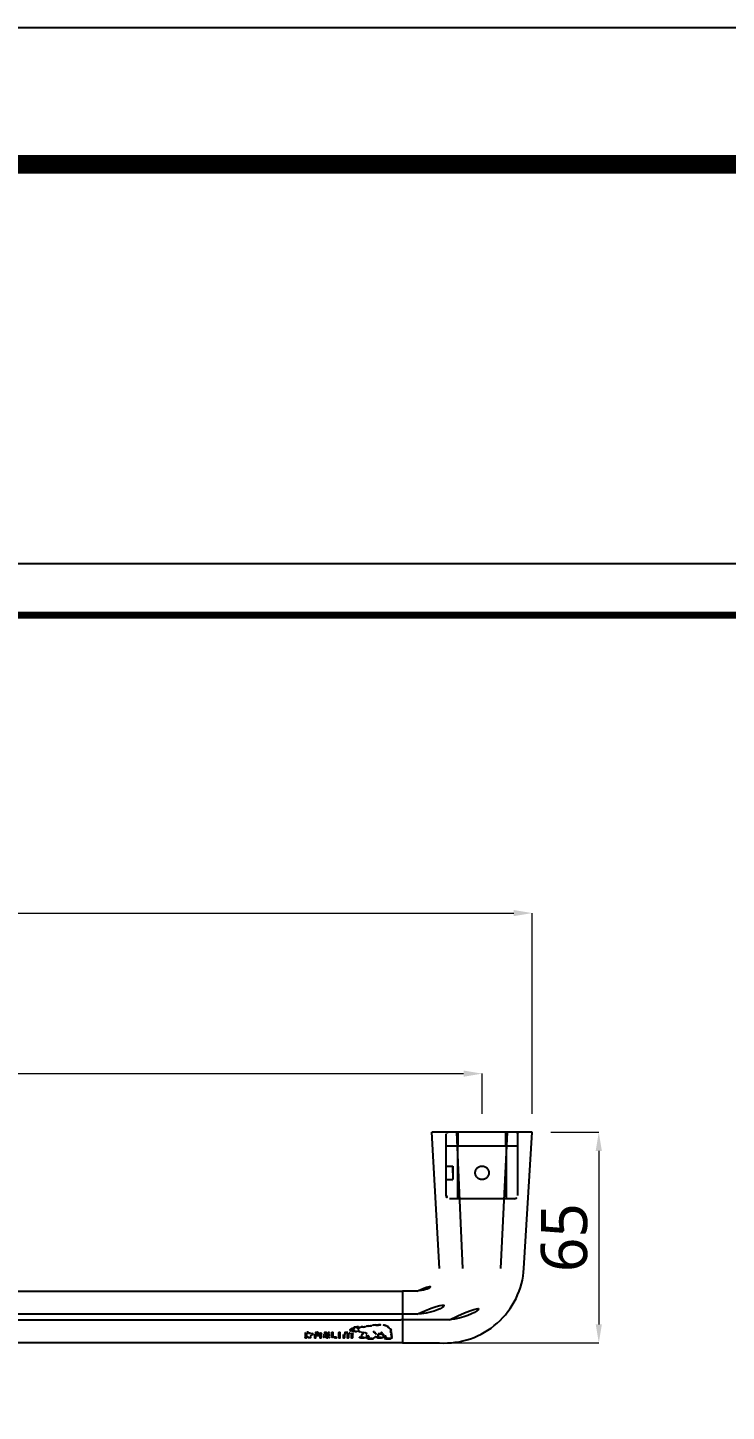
# Model space of a CAD drawing. Extents: x 16296677952 to 16296679688, y -37409618576 to -37409617304.
# Drawn here: x 16296679022.7 to 16296679173.6, y -37409617603 to -37409617304 of the extents above; entities that cross this region are included whole.
import ezdxf

# ---------------------------------------------------------------- set-up
doc = ezdxf.new("R2010")
doc.units = 0
doc.header["$LTSCALE"] = 10
doc.header["$MEASUREMENT"] = 0
doc.header["$PDMODE"] = 3
doc.header["$PDSIZE"] = -10
doc.linetypes.add('HIDDENX2', pattern=[0.75, 0.5, -0.25])
doc.layers.get('0').update_dxf_attribs({"linetype": 'CONTINUOUS'})
doc.layers.get('DEFPOINTS').update_dxf_attribs({"linetype": 'CONTINUOUS'})
doc.layers.add('Default', color=7, linetype='CONTINUOUS')
doc.styles.add('Daelim Dimension', font='')
doc.styles.get('Daelim Dimension').set_extended_font_data('NanumGothic')
doc.dimstyles.new('DEFAULT', dxfattribs={"dimscale": 2, "dimtxt": 2, "dimasz": 2, "dimexe": 0, "dimexo": 2, "dimgap": 1, "dimtad": 1, "dimdec": 1, "dimzin": 9, "dimdsep": 46, "dimtxsty": 'Daelim Dimension', "dimcen": 0.5, "dimclrd": 252, "dimclre": 252, "dimclrt": 3, "dimadec": 1, "dimazin": 0, "dimtfac": 1, "dimtdec": 1, "dimtix": 1, "dimtmove": 0, "dimatfit": 3, "dimfxl": 1, "dimtolj": 1, "dimtzin": 1, "dimlwd": 9, "dimlwe": 9, "dimarcsym": 0})

# ---------------------------------------------------------------- blocks, each defined once
blk = doc.blocks.new('*D12')
at = {"color": 5, "lineweight": 9, "transparency": 16777216}
for p, q in [((16296678711.701241, -37409617538.692871), (16296678711.701241, -37409617495.312973)), ((16296678715.701241, -37409617495.312973), (16296679127.701241, -37409617495.312973)), ((16296679131.701241, -37409617538.692871), (16296679131.701241, -37409617495.312973))]:
    blk.add_line(p, q, dxfattribs=at)
at = {"color": 5, "transparency": 16777216}
for points in [[(16296678715.701241, -37409617494.646301), (16296678715.701241, -37409617495.97963), (16296678711.701241, -37409617495.312973)], [(16296679127.701241, -37409617494.646301), (16296679127.701241, -37409617495.97963), (16296679131.701241, -37409617495.312973)]]:
    blk.add_solid(points, dxfattribs=at)
at = {"layer": 'DEFPOINTS', "color": 0, "transparency": 16777216}
for p in [(16296679131.701241, -37409617495.312973), (16296678711.701241, -37409617542.692871), (16296679131.701241, -37409617542.692871)]:
    blk.add_point(p, dxfattribs=at)
at = {"color": 7, "lineweight": 5, "transparency": 16777216, "insert": (16296678920.784281, -37409617487.869476), "char_height": 10, "attachment_point": 5, "style": 'Daelim Dimension'}
blk.add_mtext('\\A1;600', dxfattribs=at)
blk = doc.blocks.new('*D13')
at = {"color": 5, "lineweight": 9, "transparency": 16777216}
for p, q in [((16296678722.551241, -37409617538.692871), (16296678722.551241, -37409617530.008827)), ((16296678726.551241, -37409617530.008827), (16296679116.85124, -37409617530.008827)), ((16296679120.85124, -37409617538.692871), (16296679120.85124, -37409617530.008827))]:
    blk.add_line(p, q, dxfattribs=at)
at = {"color": 5, "transparency": 16777216}
for points in [[(16296678726.551241, -37409617529.342171), (16296678726.551241, -37409617530.675499), (16296678722.551241, -37409617530.008827)], [(16296679116.85124, -37409617529.342171), (16296679116.85124, -37409617530.675499), (16296679120.85124, -37409617530.008827)]]:
    blk.add_solid(points, dxfattribs=at)
at = {"layer": 'DEFPOINTS', "color": 0, "transparency": 16777216}
for p in [(16296679120.85124, -37409617530.008827), (16296678722.551241, -37409617542.692871), (16296679120.85124, -37409617542.692871)]:
    blk.add_point(p, dxfattribs=at)
at = {"color": 7, "lineweight": 5, "transparency": 16777216, "insert": (16296678921.701241, -37409617522.565353), "char_height": 10, "attachment_point": 5, "style": 'Daelim Dimension'}
blk.add_mtext('\\A1;569', dxfattribs=at)
blk = doc.blocks.new('*D15')
at = {"color": 5, "lineweight": 9, "transparency": 16777216}
for p, q in [((16296679135.70124, -37409617542.69287), (16296679146.07374, -37409617542.69287)), ((16296679146.07374, -37409617546.69287), (16296679146.07374, -37409617584.19287)), ((16296679107.70124, -37409617588.19287), (16296679146.07374, -37409617588.19287))]:
    blk.add_line(p, q, dxfattribs=at)
at = {"color": 5, "transparency": 16777216}
for points in [[(16296679145.40708, -37409617546.69287), (16296679146.74041, -37409617546.69287), (16296679146.07374, -37409617542.69287)], [(16296679145.40708, -37409617584.19287), (16296679146.74041, -37409617584.19287), (16296679146.07374, -37409617588.19287)]]:
    blk.add_solid(points, dxfattribs=at)
at = {"layer": 'DEFPOINTS', "color": 0, "transparency": 16777216}
for p in [(16296679131.70124, -37409617542.69287), (16296679103.70124, -37409617588.19287), (16296679146.07374, -37409617588.19287)]:
    blk.add_point(p, dxfattribs=at)
at = {"color": 7, "lineweight": 5, "transparency": 16777216, "insert": (16296679138.63026, -37409617565.44287), "char_height": 10, "attachment_point": 5, "rotation": 90, "style": 'Daelim Dimension'}
blk.add_mtext('\\A1;65', dxfattribs=at)
blk = doc.blocks.new('121445')
at = {"color": 1, "linetype": 'ByBlock', "lineweight": -3}
for p, q in [((828.84, 4771.54), (807.8, 4771.54)), ((829.34, 4767.24), (807.3, 4767.24)), ((828.34, 4751.04), (808.3, 4751.04))]:
    blk.add_line(p, q, dxfattribs=at)
at = {"color": 1, "lineweight": -3}
for p, q in [((810.99, 4767.24), (810.99, 4771.54)), ((825.65, 4767.24), (825.65, 4771.54)), ((807.3, 4752.04), (807.3, 4771.04)), ((829.34, 4752.04), (829.34, 4771.04))]:
    blk.add_line(p, q, dxfattribs=at)
at = {"color": 1, "linetype": 'HIDDENX2', "lineweight": -3}
for p, q in [((807.3, 4761.14), (809.3, 4761.14)), ((809.3, 4759.04), (809.3, 4761.14)), ((809.3, 4761.14), (809.3, 4756.94)), ((807.3, 4756.94), (809.3, 4756.94)), ((809.3, 4756.28), (809.3, 4756.28))]:
    blk.add_line(p, q, dxfattribs=at)
blk.add_circle((818.32, 4759.04), 2.1, dxfattribs=at)
at = {"color": 1, "lineweight": -3}
for centre, radius, start, end in [((807.8, 4771.04), 0.5, 90, 180), ((828.84, 4771.04), 0.5, 0, 90), ((808.3, 4752.04), 1, 180, 270), ((828.34, 4752.04), 1, 270, 0)]:
    blk.add_arc(centre, radius, start, end, dxfattribs=at)
at = {"layer": 'Default', "color": 1, "linetype": 'HIDDENX2'}
for p, q in [((810.81, 4751.04), (810.81, 4767.24)), ((825.84, 4751.04), (825.84, 4767.24))]:
    blk.add_line(p, q, dxfattribs=at)

msp = doc.modelspace()

# ---------------------------------------------------------------- linework, layer by layer
for p, q in [((16296679131.701241, -37409617542.692871), (16296679110.00124, -37409617542.692871)), ((16296679111.69743, -37409617572.092873), (16296679110.00124, -37409617542.692871)), ((16296679116.674431, -37409617572.092873), (16296679115.37886, -37409617542.692871)), ((16296679124.92363, -37409617572.092873), (16296679126.323629, -37409617542.692871)), ((16296679129.89743, -37409617572.092873), (16296679131.701241, -37409617542.692871)), ((16296678739.701241, -37409617576.992867), (16296679103.701241, -37409617576.992867)), ((16296679103.701241, -37409617576.992867), (16296679103.701241, -37409617588.192871)), ((16296679106.79743, -37409617576.992867), (16296679103.701241, -37409617576.992867)), ((16296679103.29743, -37409617581.969872), (16296678739.701241, -37409617581.969872)), ((16296679106.79743, -37409617581.969872), (16296679103.29743, -37409617581.969872)), ((16296678739.701241, -37409617583.222473), (16296679103.29743, -37409617583.222717)), ((16296679113.79743, -37409617583.215874), (16296679103.29743, -37409617583.222717)), ((16296679103.701241, -37409617588.192871), (16296678739.701241, -37409617588.192871)), ((16296679103.701241, -37409617588.192871), (16296679111.69743, -37409617588.192871))]:
    msp.add_line(p, q)
at = {"ltscale": 0.5}
for points in [[(16296677952.4748, -37409618575.967308), (16296679688.4748, -37409618575.967308), (16296679688.4748, -37409617303.967308), (16296677952.4748, -37409617303.967308)], [(16296678663.308201, -37409617896.841537), (16296679314.308201, -37409617896.841537), (16296679314.308201, -37409617419.841537), (16296678663.308201, -37409617419.841537)]]:
    msp.add_lwpolyline(points, close=True, dxfattribs=at)
at = {"color": 5, "linetype": 'ByBlock', "lineweight": 200}
for points, const_width in [([(16296677980.389971, -37409618521.501404), (16296679660.389971, -37409618521.501404), (16296679660.389971, -37409617333.501404), (16296677980.389971, -37409617333.501404)], 4), ([(16296678673.7764, -37409617876.416817), (16296679303.7764, -37409617876.416817), (16296679303.7764, -37409617430.916817), (16296678673.7764, -37409617430.916817)], 1.5)]:
    msp.add_lwpolyline(points, close=True, dxfattribs=dict(at, const_width=const_width))
for centre, radius, start, end in [((16296679106.79743, -37409617572.092873), 4.9, 270, 0), ((16296679106.79743, -37409617572.092873), 9.877, 270, 0), ((16296679112.77898, -37409617571.078537), 17.148477, 266.38392317, 356.60899767), ((16296679112.746799, -37409617571.038742), 12.222367, 274.93116208, 355.05254089)]:
    msp.add_arc(centre, radius, start, end)
at = {"ltscale": 0.5}
msp.add_arc((16296679093.385321, -37409617579.996262), 5.728842, 266.41581259, 269.62919938, dxfattribs=at)
at = {"layer": 'Default', "color": 0}
for p, q in [((16296679092.62657, -37409617585.084137), (16296679092.617241, -37409617585.093521)), ((16296679092.77247, -37409617585.142242), (16296679092.7852, -37409617585.129211)), ((16296679094.15073, -37409617584.740181), (16296679093.845079, -37409617584.7425)), ((16296679093.850809, -37409617584.840134), (16296679094.1514, -37409617584.838127)), ((16296679082.654221, -37409617585.986931), (16296679082.654221, -37409617587.05452)), ((16296679083.00135, -37409617586.963371), (16296679083.00135, -37409617586.084961)), ((16296679083.9158, -37409617586.415367), (16296679083.9158, -37409617586.626633)), ((16296679084.25993, -37409617586.626633), (16296679084.25993, -37409617586.415367)), ((16296679084.63854, -37409617586.255058), (16296679084.63854, -37409617587.06855)), ((16296679084.73023, -37409617587.120987), (16296679084.891331, -37409617587.120987)), ((16296679084.982941, -37409617586.414146), (16296679084.982941, -37409617586.255058)), ((16296679085.7969, -37409617586.414146), (16296679084.982941, -37409617586.414146)), ((16296679084.982941, -37409617587.06855), (16296679084.982941, -37409617586.581383)), ((16296679084.982941, -37409617586.581383), (16296679085.7969, -37409617586.581383)), ((16296679085.474171, -37409617585.911392), (16296679085.30547, -37409617585.911392)), ((16296679085.30547, -37409617586.079224), (16296679085.474171, -37409617586.079224)), ((16296679085.7969, -37409617586.255058), (16296679085.7969, -37409617586.414146)), ((16296679085.7969, -37409617586.581383), (16296679085.7969, -37409617587.06855)), ((16296679085.889589, -37409617587.120987), (16296679086.04862, -37409617587.120987)), ((16296679086.14197, -37409617587.06855), (16296679086.14197, -37409617586.255058)), ((16296679086.616671, -37409617586.221977), (16296679086.616671, -37409617586.820892)), ((16296679086.9624, -37409617586.415367), (16296679086.9624, -37409617586.221977)), ((16296679087.8179, -37409617586.415367), (16296679086.9624, -37409617586.415367)), ((16296679086.9624, -37409617586.820892), (16296679086.9624, -37409617586.580383)), ((16296679086.9624, -37409617586.580383), (16296679087.8179, -37409617586.580383)), ((16296679087.28133, -37409617586.082161), (16296679087.917391, -37409617586.083603)), ((16296679087.917789, -37409617586.960091), (16296679087.28133, -37409617586.960091)), ((16296679087.917391, -37409617585.924393), (16296679087.850109, -37409617585.920601)), ((16296679087.902321, -37409617587.121468), (16296679087.917789, -37409617587.120621)), ((16296679087.91559, -37409617586.529533), (16296679087.91559, -37409617586.46946)), ((16296679087.917391, -37409617586.083603), (16296679087.917391, -37409617585.924393)), ((16296679087.917789, -37409617587.120621), (16296679087.917789, -37409617586.960091)), ((16296679088.372021, -37409617585.975182), (16296679088.372021, -37409617586.820892)), ((16296679088.619341, -37409617585.921822), (16296679088.47024, -37409617585.921822)), ((16296679088.71702, -37409617586.838463), (16296679088.71702, -37409617585.975182)), ((16296679089.44903, -37409617586.960091), (16296679089.01228, -37409617586.960091)), ((16296679089.34734, -37409617587.120987), (16296679089.38475, -37409617587.117973)), ((16296679089.434231, -37409617587.113548), (16296679089.44903, -37409617587.112343)), ((16296679089.44903, -37409617587.112343), (16296679089.44903, -37409617586.960091)), ((16296679089.87134, -37409617585.973534), (16296679089.87134, -37409617587.06855)), ((16296679090.123859, -37409617585.921822), (16296679089.96316, -37409617585.921822)), ((16296679089.96316, -37409617587.120987), (16296679090.123859, -37409617587.120987)), ((16296679090.215679, -37409617587.06855), (16296679090.215679, -37409617585.973534)), ((16296679090.862551, -37409617586.395264), (16296679090.862551, -37409617587.06855)), ((16296679090.955099, -37409617587.120987), (16296679091.118071, -37409617587.120987)), ((16296679091.21015, -37409617587.06855), (16296679091.21015, -37409617586.410431)), ((16296679091.725321, -37409617586.092873), (16296679091.725321, -37409617587.06855)), ((16296679091.816469, -37409617587.120987), (16296679091.976561, -37409617587.120987)), ((16296679092.068649, -37409617587.06855), (16296679092.068649, -37409617586.094719)), ((16296679092.581881, -37409617586.410431), (16296679092.581881, -37409617587.06855)), ((16296679092.67437, -37409617587.120987), (16296679092.838461, -37409617587.120987)), ((16296679092.93041, -37409617587.06855), (16296679092.93041, -37409617586.395264)), ((16296679093.35878, -37409617585.626877), (16296679093.039721, -37409617585.6166)), ((16296679095.34276, -37409617587.02668), (16296679094.689501, -37409617587.02668)), ((16296679094.689501, -37409617587.118889), (16296679095.34276, -37409617587.118889)), ((16296679096.22233, -37409617587.324783), (16296679097.15011, -37409617587.324783)), ((16296679097.15011, -37409617587.226723), (16296679096.225201, -37409617587.226723)), ((16296679099.074881, -37409617587.02668), (16296679098.33107, -37409617587.02668)), ((16296679098.351681, -37409617587.118889), (16296679099.074881, -37409617587.118889)), ((16296679100.044069, -37409617587.324783), (16296679100.972521, -37409617587.324783)), ((16296679100.973249, -37409617587.226723), (16296679100.06134, -37409617587.226723)), ((16296679101.055071, -37409617585.535812), (16296679101.08894, -37409617585.794327)), ((16296679101.155621, -37409617586.204788), (16296679101.29471, -37409617586.871788)), ((16296679101.26757, -37409617585.790092), (16296679101.232969, -37409617585.525131)), ((16296679101.472349, -37409617586.861588), (16296679101.33325, -37409617586.191498))]:
    msp.add_line(p, q, dxfattribs=at)
for points in [[(16296679092.335779, -37409617585.28038), (16296679092.25663, -37409617585.354843), (16296679092.2505, -37409617585.43074), (16296679092.31745, -37409617585.500381)], [(16296679092.485941, -37409617585.180496), (16296679092.432541, -37409617585.210274), (16296679092.37759, -37409617585.240761), (16296679092.335779, -37409617585.28038)], [(16296679092.47514, -37409617585.454491), (16296679092.437, -37409617585.415497), (16296679092.4422, -37409617585.37458), (16296679092.489611, -37409617585.329727)], [(16296679092.489611, -37409617585.329727), (16296679092.52075, -37409617585.300743), (16296679092.565889, -37409617585.275803), (16296679092.613569, -37409617585.24926)], [(16296679092.617241, -37409617585.093521), (16296679092.58363, -37409617585.126007), (16296679092.536091, -37409617585.15274), (16296679092.485941, -37409617585.180496)], [(16296679092.613569, -37409617585.24926), (16296679092.669451, -37409617585.21785), (16296679092.727119, -37409617585.185783), (16296679092.772461, -37409617585.142242)], [(16296679092.7852, -37409617585.129211), (16296679092.95924, -37409617584.945297), (16296679093.317381, -37409617584.848228), (16296679093.850809, -37409617584.840118)], [(16296679093.845079, -37409617584.742493), (16296679093.242889, -37409617584.750671), (16296679092.83234, -37409617584.865791), (16296679092.62657, -37409617585.084137)], [(16296679092.950769, -37409617585.206581), (16296679092.950769, -37409617585.206581), (16296679092.94383, -37409617585.188171), (16296679092.97537, -37409617585.18364)], [(16296679093.018579, -37409617585.274933), (16296679092.952431, -37409617585.231506), (16296679092.950769, -37409617585.206581), (16296679092.950769, -37409617585.206581)], [(16296679092.97537, -37409617585.18364), (16296679092.97537, -37409617585.18364), (16296679093.1108, -37409617585.149834), (16296679093.27816, -37409617585.185738)], [(16296679093.110001, -37409617585.285019), (16296679093.110001, -37409617585.285019), (16296679093.05192, -37409617585.296692), (16296679093.018579, -37409617585.274933)], [(16296679093.271231, -37409617585.211327), (16296679093.190411, -37409617585.271652), (16296679093.110001, -37409617585.285019), (16296679093.110001, -37409617585.285019)], [(16296679093.27816, -37409617585.185738), (16296679093.27816, -37409617585.185738), (16296679093.29883, -37409617585.190598), (16296679093.271231, -37409617585.211327)], [(16296679093.912821, -37409617584.9935), (16296679093.892349, -37409617585.005768), (16296679093.890881, -37409617585.026253), (16296679093.912821, -37409617585.036629)], [(16296679093.912821, -37409617585.036629), (16296679093.93376, -37409617585.04731), (16296679093.9701, -37409617585.044289), (16296679093.99044, -37409617585.032028)], [(16296679094.277559, -37409617584.938782), (16296679094.13446, -37409617584.882797), (16296679093.97216, -37409617584.958076), (16296679093.912821, -37409617584.9935)], [(16296679093.99044, -37409617585.032028), (16296679094.000441, -37409617585.026283), (16296679094.11166, -37409617584.953293), (16296679094.20734, -37409617584.990631)], [(16296679094.134991, -37409617585.152267), (16296679094.1092, -37409617585.160873), (16296679094.09306, -37409617585.178886), (16296679094.104719, -37409617585.193398)], [(16296679094.104719, -37409617585.193398), (16296679094.11619, -37409617585.208191), (16296679094.15033, -37409617585.212463), (16296679094.17687, -37409617585.205177)], [(16296679094.1514, -37409617584.838127), (16296679094.480061, -37409617584.83725), (16296679094.85334, -37409617584.836258), (16296679095.161329, -37409617584.799873)], [(16296679094.17687, -37409617585.205177), (16296679094.257021, -37409617585.184372), (16296679094.358311, -37409617585.113632), (16296679094.371849, -37409617585.047638)], [(16296679094.251551, -37409617585.049339), (16296679094.243219, -37409617585.090157), (16296679094.179001, -37409617585.136978), (16296679094.134991, -37409617585.152267)], [(16296679094.20734, -37409617584.990631), (16296679094.24202, -37409617585.004333), (16296679094.25662, -37409617585.023888), (16296679094.251551, -37409617585.049339)], [(16296679094.371849, -37409617585.047638), (16296679094.381109, -37409617585.001823), (16296679094.343571, -37409617584.964233), (16296679094.277559, -37409617584.938782)], [(16296679095.12385, -37409617584.704018), (16296679094.83353, -37409617584.738327), (16296679094.470989, -37409617584.73922), (16296679094.15073, -37409617584.740181)], [(16296679095.161329, -37409617584.799873), (16296679095.589411, -37409617584.749237), (16296679096.009029, -37409617584.670212), (16296679096.41497, -37409617584.593681)], [(16296679096.35689, -37409617584.500771), (16296679095.95615, -37409617584.576599), (16296679095.541599, -37409617584.654778), (16296679095.12385, -37409617584.704018)], [(16296679096.41497, -37409617584.593681), (16296679096.888861, -37409617584.504013), (16296679097.37882, -37409617584.411537), (16296679097.880251, -37409617584.366028)], [(16296679097.85051, -37409617584.269127), (16296679097.335211, -37409617584.316269), (16296679096.837589, -37409617584.410027), (16296679096.35689, -37409617584.500771)], [(16296679097.880251, -37409617584.366028), (16296679098.68087, -37409617584.292824), (16296679099.779551, -37409617584.295937), (16296679100.470551, -37409617584.724442)], [(16296679100.60471, -37409617584.659302), (16296679099.8599, -37409617584.197067), (16296679098.69548, -37409617584.1922), (16296679097.85051, -37409617584.269127)], [(16296679100.470551, -37409617584.724442), (16296679100.79068, -37409617584.922768), (16296679100.987049, -37409617585.195709), (16296679101.055071, -37409617585.535812)], [(16296679101.23296, -37409617585.525131), (16296679101.161221, -37409617585.164413), (16296679100.94931, -37409617584.873047), (16296679100.60471, -37409617584.659302)], [(16296679082.748569, -37409617585.926353), (16296679082.69083, -37409617585.931908), (16296679082.654221, -37409617585.955627), (16296679082.654221, -37409617585.986931)], [(16296679082.654221, -37409617587.05452), (16296679082.654221, -37409617587.088249), (16296679082.691099, -37409617587.110672), (16296679082.75144, -37409617587.116943)], [(16296679082.75144, -37409617587.116943), (16296679082.83799, -37409617587.124229), (16296679083.11791, -37409617587.13163), (16296679083.337351, -37409617587.13163)], [(16296679083.337351, -37409617585.911392), (16296679083.120911, -37409617585.911392), (16296679082.84012, -37409617585.918579), (16296679082.748569, -37409617585.926353)], [(16296679083.00135, -37409617586.084961), (16296679083.13925, -37409617586.077263), (16296679083.33535, -37409617586.076027), (16296679083.33762, -37409617586.076027)], [(16296679083.337351, -37409617586.96698), (16296679083.337351, -37409617586.96698), (16296679083.070499, -37409617586.964172), (16296679083.00135, -37409617586.963371)], [(16296679083.337351, -37409617587.13163), (16296679083.941071, -37409617587.13163), (16296679084.25993, -37409617586.956627), (16296679084.25993, -37409617586.626633)], [(16296679083.33762, -37409617586.076027), (16296679083.737761, -37409617586.076027), (16296679083.9158, -37409617586.181343), (16296679083.9158, -37409617586.415367)], [(16296679083.9158, -37409617586.626633), (16296679083.9158, -37409617586.855583), (16296679083.726959, -37409617586.96698), (16296679083.337351, -37409617586.96698)], [(16296679084.25993, -37409617586.415367), (16296679084.25993, -37409617586.085876), (16296679083.941071, -37409617585.911392), (16296679083.337351, -37409617585.911392)], [(16296679085.30547, -37409617585.911392), (16296679084.843981, -37409617585.911392), (16296679084.63854, -37409617586.016968), (16296679084.63854, -37409617586.255051)], [(16296679084.63854, -37409617587.068542), (16296679084.63854, -37409617587.097458), (16296679084.68062, -37409617587.120987), (16296679084.730221, -37409617587.120987)], [(16296679084.891319, -37409617587.120987), (16296679084.9484, -37409617587.120987), (16296679084.982941, -37409617587.092934), (16296679084.982941, -37409617587.068542)], [(16296679084.982941, -37409617586.255051), (16296679084.982941, -37409617586.10437), (16296679085.06316, -37409617586.079224), (16296679085.30547, -37409617586.079224)], [(16296679085.474171, -37409617586.079224), (16296679085.716419, -37409617586.079224), (16296679085.7969, -37409617586.10437), (16296679085.7969, -37409617586.255051)], [(16296679085.7969, -37409617587.068542), (16296679085.7969, -37409617587.09845), (16296679085.83844, -37409617587.120987), (16296679085.88958, -37409617587.120987)], [(16296679086.14197, -37409617586.255051), (16296679086.14197, -37409617586.016968), (16296679085.93593, -37409617585.911392), (16296679085.474171, -37409617585.911392)], [(16296679086.048611, -37409617587.120987), (16296679086.10463, -37409617587.120987), (16296679086.14197, -37409617587.092407), (16296679086.14197, -37409617587.068542)], [(16296679087.27886, -37409617585.911392), (16296679086.83284, -37409617585.911392), (16296679086.616671, -37409617586.012817), (16296679086.616671, -37409617586.221977)], [(16296679086.616671, -37409617586.820892), (16296679086.616671, -37409617587.030212), (16296679086.83284, -37409617587.13163), (16296679087.27886, -37409617587.13163)], [(16296679086.9624, -37409617586.221977), (16296679086.9624, -37409617586.131683), (16296679086.9624, -37409617586.082161), (16296679087.28133, -37409617586.082161)], [(16296679087.28133, -37409617586.960091), (16296679086.9624, -37409617586.960091), (16296679086.9624, -37409617586.910744), (16296679086.9624, -37409617586.820892)], [(16296679087.27886, -37409617587.13163), (16296679087.47543, -37409617587.13163), (16296679087.74316, -37409617587.129608), (16296679087.85037, -37409617587.12394)], [(16296679087.850109, -37409617585.920601), (16296679087.72508, -37409617585.914421), (16296679087.43763, -37409617585.911392), (16296679087.27886, -37409617585.911392)], [(16296679087.8179, -37409617586.580383), (16296679087.87158, -37409617586.580383), (16296679087.91559, -37409617586.558434), (16296679087.91559, -37409617586.529533)], [(16296679087.85037, -37409617587.12394), (16296679087.84864, -37409617587.12394), (16296679087.902321, -37409617587.121468), (16296679087.902321, -37409617587.121468)], [(16296679087.91559, -37409617586.46946), (16296679087.91559, -37409617586.43985), (16296679087.87158, -37409617586.415367), (16296679087.8179, -37409617586.415367)], [(16296679088.47024, -37409617585.921806), (16296679088.417231, -37409617585.921806), (16296679088.372021, -37409617585.946259), (16296679088.372021, -37409617585.975182)], [(16296679088.372021, -37409617586.820892), (16296679088.372021, -37409617587.096863), (16296679088.71262, -37409617587.13163), (16296679089.009411, -37409617587.13163)], [(16296679088.71702, -37409617585.975182), (16296679088.71702, -37409617585.946259), (16296679088.67248, -37409617585.921806), (16296679088.619341, -37409617585.921806)], [(16296679089.01228, -37409617586.960091), (16296679088.71702, -37409617586.960091), (16296679088.71702, -37409617586.898376), (16296679088.71702, -37409617586.838463)], [(16296679089.009411, -37409617587.13163), (16296679089.22686, -37409617587.13163), (16296679089.2826, -37409617587.126289), (16296679089.34734, -37409617587.120987)], [(16296679089.38475, -37409617587.117973), (16296679089.38422, -37409617587.118118), (16296679089.434231, -37409617587.113548), (16296679089.434231, -37409617587.113548)], [(16296679089.96316, -37409617585.921806), (16296679089.90575, -37409617585.921806), (16296679089.87134, -37409617585.948288), (16296679089.87134, -37409617585.973534)], [(16296679089.87134, -37409617587.068542), (16296679089.87134, -37409617587.09845), (16296679089.91235, -37409617587.120987), (16296679089.96316, -37409617587.120987)], [(16296679090.123859, -37409617587.120987), (16296679090.1814, -37409617587.120987), (16296679090.21567, -37409617587.092934), (16296679090.21567, -37409617587.068542)], [(16296679090.21567, -37409617585.973534), (16296679090.21567, -37409617585.944977), (16296679090.175329, -37409617585.921806), (16296679090.123859, -37409617585.921806)], [(16296679091.89802, -37409617585.916924), (16296679091.10766, -37409617585.916924), (16296679090.862551, -37409617585.986038), (16296679090.862551, -37409617586.395264)], [(16296679090.862551, -37409617587.068542), (16296679090.862551, -37409617587.09845), (16296679090.903959, -37409617587.120987), (16296679090.955099, -37409617587.120987)], [(16296679091.118059, -37409617587.120987), (16296679091.17561, -37409617587.120987), (16296679091.21015, -37409617587.092934), (16296679091.21015, -37409617587.068542)], [(16296679091.21015, -37409617586.410431), (16296679091.21015, -37409617586.12178), (16296679091.281099, -37409617586.09343), (16296679091.725309, -37409617586.092873)], [(16296679091.725309, -37409617587.068542), (16296679091.725309, -37409617587.099403), (16296679091.76412, -37409617587.120987), (16296679091.816469, -37409617587.120987)], [(16296679091.976561, -37409617587.120987), (16296679092.034109, -37409617587.120987), (16296679092.068649, -37409617587.092934), (16296679092.068649, -37409617587.068542)], [(16296679092.068649, -37409617586.094719), (16296679092.275551, -37409617586.095154), (16296679092.407249, -37409617586.10701), (16296679092.48266, -37409617586.147903)], [(16296679092.31745, -37409617585.500381), (16296679092.445339, -37409617585.6334), (16296679092.809469, -37409617585.705254), (16296679093.02718, -37409617585.713898)], [(16296679092.48266, -37409617586.147903), (16296679092.566549, -37409617586.193123), (16296679092.581881, -37409617586.279137), (16296679092.581881, -37409617586.410431)], [(16296679093.039721, -37409617585.6166), (16296679092.861679, -37409617585.609047), (16296679092.565889, -37409617585.54924), (16296679092.47514, -37409617585.454491)], [(16296679092.581881, -37409617587.068542), (16296679092.581881, -37409617587.097458), (16296679092.624359, -37409617587.120987), (16296679092.67436, -37409617587.120987)], [(16296679092.93041, -37409617586.395264), (16296679092.93041, -37409617585.986038), (16296679092.6863, -37409617585.916924), (16296679091.89802, -37409617585.916924)], [(16296679092.838461, -37409617587.120987), (16296679092.895069, -37409617587.120987), (16296679092.93041, -37409617587.092407), (16296679092.93041, -37409617587.068542)], [(16296679093.34824, -37409617585.724983), (16296679093.69371, -37409617585.735893), (16296679094.122589, -37409617585.749443), (16296679094.375111, -37409617585.774551)], [(16296679094.40612, -37409617585.677948), (16296679094.143801, -37409617585.652184), (16296679093.708309, -37409617585.63826), (16296679093.35878, -37409617585.626877)], [(16296679094.375111, -37409617585.774551), (16296679094.537809, -37409617585.790314), (16296679094.692101, -37409617585.818619), (16296679094.8372, -37409617585.855042)], [(16296679094.407049, -37409617586.96875), (16296679094.40078, -37409617587.010513), (16296679094.42238, -37409617587.048401), (16296679094.46706, -37409617587.074768)], [(16296679094.56575, -37409617586.827477), (16296679094.56395, -37409617586.827988), (16296679094.417191, -37409617586.891487), (16296679094.407049, -37409617586.96875)], [(16296679094.46706, -37409617587.074768), (16296679094.5168, -37409617587.104187), (16296679094.592079, -37409617587.118889), (16296679094.689501, -37409617587.118889)], [(16296679094.584551, -37409617586.969818), (16296679094.584551, -37409617586.93531), (16296679094.6675, -37409617586.90081), (16296679094.67137, -37409617586.898933)], [(16296679094.689501, -37409617587.026672), (16296679094.638691, -37409617587.026672), (16296679094.584551, -37409617587.003777), (16296679094.584551, -37409617586.969818)], [(16296679094.67137, -37409617586.898933), (16296679094.836399, -37409617586.826447), (16296679095.08551, -37409617586.716423), (16296679095.113251, -37409617586.413857)], [(16296679094.94556, -37409617586.409248), (16296679094.921551, -37409617586.670273), (16296679094.716049, -37409617586.76123), (16296679094.56575, -37409617586.827477)], [(16296679094.8372, -37409617585.855042), (16296679094.841999, -37409617585.862747), (16296679094.971359, -37409617586.122849), (16296679094.94556, -37409617586.409248)], [(16296679095.03517, -37409617585.912392), (16296679095.03517, -37409617585.912392), (16296679095.616211, -37409617586.095886), (16296679096.04183, -37409617586.426453)], [(16296679095.113251, -37409617586.413857), (16296679095.13192, -37409617586.207176), (16296679095.074711, -37409617586.016861), (16296679095.03517, -37409617585.912392)], [(16296679096.04497, -37409617586.264923), (16296679095.6975, -37409617586.036568), (16296679095.13139, -37409617585.749031), (16296679094.40612, -37409617585.677948)], [(16296679095.34276, -37409617587.118889), (16296679095.877199, -37409617587.118889), (16296679096.10578, -37409617586.773788), (16296679096.16139, -37409617586.532837)], [(16296679096.04183, -37409617586.426453), (16296679096.010691, -37409617586.566238), (16296679095.866529, -37409617587.026672), (16296679095.34276, -37409617587.026672)], [(16296679096.11451, -37409617587.023659), (16296679096.11451, -37409617587.023659), (16296679095.94054, -37409617587.112808), (16296679095.957951, -37409617587.198761)], [(16296679095.957951, -37409617587.198761), (16296679095.97702, -37409617587.288803), (16296679096.11298, -37409617587.324783), (16296679096.22233, -37409617587.324783)], [(16296679096.12965, -37409617587.17733), (16296679096.12965, -37409617587.142197), (16296679096.22053, -37409617587.088867), (16296679096.22053, -37409617587.088867)], [(16296679096.225201, -37409617587.226723), (16296679096.18692, -37409617587.226723), (16296679096.12965, -37409617587.212311), (16296679096.12965, -37409617587.17733)], [(16296679096.16139, -37409617586.532837), (16296679096.31715, -37409617586.705292), (16296679096.315081, -37409617586.899918), (16296679096.11451, -37409617587.023659)], [(16296679096.22053, -37409617587.088867), (16296679096.592871, -37409617586.859818), (16296679096.40337, -37409617586.50135), (16296679096.04497, -37409617586.264923)], [(16296679097.15011, -37409617587.324783), (16296679097.31628, -37409617587.324783), (16296679097.449169, -37409617587.283363), (16296679097.53392, -37409617587.205322)], [(16296679097.38089, -37409617587.154938), (16296679097.327749, -37409617587.204063), (16296679097.254061, -37409617587.226723), (16296679097.15011, -37409617587.226723)], [(16296679097.420759, -37409617585.735336), (16296679097.385361, -37409617585.74704), (16296679097.37775, -37409617585.774841), (16296679097.40316, -37409617585.798111)], [(16296679097.40316, -37409617585.798111), (16296679097.410629, -37409617585.804932), (16296679098.123501, -37409617586.474503), (16296679097.38089, -37409617587.154938)], [(16296679097.52599, -37409617585.755173), (16296679097.50045, -37409617585.731758), (16296679097.45537, -37409617585.723839), (16296679097.420759, -37409617585.735336)], [(16296679097.808041, -37409617586.149437), (16296679097.702551, -37409617585.912392), (16296679097.53005, -37409617585.758476), (16296679097.52599, -37409617585.755173)], [(16296679097.53392, -37409617587.205322), (16296679097.91119, -37409617586.859413), (16296679097.93206, -37409617586.518478), (16296679097.848709, -37409617586.254089)], [(16296679097.848709, -37409617586.254089), (16296679097.962271, -37409617586.266548), (16296679098.15477, -37409617586.285004), (16296679098.38628, -37409617586.298843)], [(16296679099.15337, -37409617586.217377), (16296679098.55312, -37409617586.231857), (16296679097.950529, -37409617586.166054), (16296679097.808041, -37409617586.149437)], [(16296679098.043011, -37409617586.961128), (16296679098.043011, -37409617586.961128), (16296679098.015409, -37409617587.020233), (16296679098.107229, -37409617587.072922)], [(16296679098.17831, -37409617586.834259), (16296679098.177179, -37409617586.834991), (16296679098.055281, -37409617586.903458), (16296679098.043011, -37409617586.961128)], [(16296679098.107229, -37409617587.072922), (16296679098.15917, -37409617587.102982), (16296679098.240721, -37409617587.118889), (16296679098.351681, -37409617587.118889)], [(16296679098.228979, -37409617586.969818), (16296679098.228979, -37409617586.939178), (16296679098.29253, -37409617586.902473), (16296679098.294861, -37409617586.900993)], [(16296679098.33107, -37409617587.026672), (16296679098.27393, -37409617587.026672), (16296679098.228979, -37409617587.00164), (16296679098.228979, -37409617586.969818)], [(16296679098.43189, -37409617586.50032), (16296679098.43189, -37409617586.700287), (16296679098.27039, -37409617586.786057), (16296679098.17831, -37409617586.834259)], [(16296679098.294861, -37409617586.900993), (16296679098.44936, -37409617586.819489), (16296679098.60066, -37409617586.708679), (16296679098.60066, -37409617586.50238)], [(16296679098.38628, -37409617586.298843), (16296679098.39802, -37409617586.336067), (16296679098.42329, -37409617586.416122), (16296679098.42329, -37409617586.416443)], [(16296679098.42329, -37409617586.416443), (16296679098.429029, -37409617586.446518), (16296679098.43189, -37409617586.474503), (16296679098.43189, -37409617586.50032)], [(16296679098.56172, -37409617586.306976), (16296679098.765421, -37409617586.315163), (16296679099.02161, -37409617586.320534), (16296679099.24218, -37409617586.312469)], [(16296679098.59132, -37409617586.406487), (16296679098.59132, -37409617586.406487), (16296679098.57225, -37409617586.346497), (16296679098.56172, -37409617586.306976)], [(16296679098.60066, -37409617586.50238), (16296679098.60066, -37409617586.472588), (16296679098.597389, -37409617586.440804), (16296679098.59132, -37409617586.406487)], [(16296679099.14349, -37409617585.960297), (16296679099.09375, -37409617585.961739), (16296679099.060949, -37409617585.985573), (16296679099.06481, -37409617586.020279)], [(16296679099.06481, -37409617586.020279), (16296679099.074209, -37409617586.092842), (16296679099.10689, -37409617586.157578), (16296679099.15337, -37409617586.217377)], [(16296679099.074881, -37409617587.118889), (16296679099.534969, -37409617587.118889), (16296679099.677731, -37409617586.80365), (16296679099.724079, -37409617586.642029)], [(16296679099.215771, -37409617586.012451), (16296679099.212641, -37409617585.985573), (16296679099.192699, -37409617585.959084), (16296679099.14349, -37409617585.960297)], [(16296679099.691999, -37409617586.469681), (16296679099.47049, -37409617586.332382), (16296679099.233311, -37409617586.200668), (16296679099.215771, -37409617586.012451)], [(16296679099.24218, -37409617586.312469), (16296679099.32373, -37409617586.385681), (16296679099.46283, -37409617586.476463), (16296679099.57338, -37409617586.545174)], [(16296679099.571711, -37409617586.544724), (16296679099.570641, -37409617586.550293), (16296679099.514099, -37409617587.026672), (16296679099.074881, -37409617587.026672)], [(16296679099.57338, -37409617586.545174), (16296679099.57271, -37409617586.545174), (16296679099.571711, -37409617586.544991), (16296679099.571711, -37409617586.544724)], [(16296679099.724079, -37409617586.642029), (16296679099.806089, -37409617586.698997), (16296679099.898569, -37409617586.768669), (16296679099.95472, -37409617586.834259)], [(16296679099.97332, -37409617586.976448), (16296679099.92671, -37409617587.061111), (16296679099.731741, -37409617587.121246), (16296679099.771879, -37409617587.222549)], [(16296679099.771879, -37409617587.222549), (16296679099.802759, -37409617587.300621), (16296679099.922911, -37409617587.324783), (16296679100.044069, -37409617587.324783)], [(16296679100.116751, -37409617586.792168), (16296679100.009001, -37409617586.665848), (16296679099.8475, -37409617586.565872), (16296679099.691999, -37409617586.469681)], [(16296679099.95472, -37409617586.834259), (16296679099.99366, -37409617586.878929), (16296679100.00013, -37409617586.92894), (16296679099.97332, -37409617586.976448)], [(16296679099.961321, -37409617587.178017), (16296679099.961849, -37409617587.125298), (16296679100.085609, -37409617587.082199), (16296679100.131149, -37409617587.013786)], [(16296679100.06134, -37409617587.226723), (16296679100.00539, -37409617587.226723), (16296679099.961321, -37409617587.214157), (16296679099.961321, -37409617587.178017)], [(16296679100.131149, -37409617587.013786), (16296679100.1791, -37409617586.94146), (16296679100.17676, -37409617586.862427), (16296679100.116751, -37409617586.792168)], [(16296679100.972521, -37409617587.324783), (16296679100.97871, -37409617587.324783), (16296679101.167021, -37409617587.325783), (16296679101.31398, -37409617587.237907)], [(16296679101.185289, -37409617587.170189), (16296679101.093611, -37409617587.225906), (16296679100.97871, -37409617587.226723), (16296679100.973249, -37409617587.226723)], [(16296679101.08894, -37409617585.794327), (16296679101.09741, -37409617585.898689), (16296679101.10574, -37409617586.006523), (16296679101.155621, -37409617586.204788)], [(16296679101.33325, -37409617586.191498), (16296679101.283649, -37409617585.997627), (16296679101.27537, -37409617585.892403), (16296679101.26757, -37409617585.790092)], [(16296679101.29471, -37409617586.87178), (16296679101.32111, -37409617587.010696), (16296679101.28311, -37409617587.110413), (16296679101.185289, -37409617587.170189)], [(16296679101.31398, -37409617587.237907), (16296679101.451469, -37409617587.155678), (16296679101.50462, -37409617587.032753), (16296679101.47234, -37409617586.861588)]]:
    msp.add_open_spline(points, degree=3, dxfattribs=at)

# ---------------------------------------------------------------- block references
at = {"layer": 'Default', "xscale": 0.6999998092651367, "yscale": 0.7000007629394531, "zscale": 0.7}
msp.add_blockref('121445', (16296678548.024179, -37409620882.7715), dxfattribs=at)

# ---------------------------------------------------------------- dimensions: what is measured, and where the dimension line sits
at = {"lineweight": 5}
for base, p1, p2, text, picture, middle in [((16296679131.701241, -37409617495.312973), (16296678711.701241, -37409617542.692871), (16296679131.701241, -37409617542.692871), '600', '*D12', (16296678920.784281, -37409617495.312973)), ((16296679120.85124, -37409617530.008827), (16296678722.551241, -37409617542.692871), (16296679120.85124, -37409617542.692871), '569', '*D13', (16296678921.701241, -37409617530.008827))]:
    dim = msp.add_linear_dim(base=base, p1=p1, p2=p2, text=text, dimstyle='DEFAULT', override={"dimtxt": 5, "dimclrd": 5, "dimclre": 5, "dimclrt": 7}, dxfattribs=at)
    dim.commit()
    dim.dimension.update_dxf_attribs({"geometry": picture, "text_midpoint": middle, "dimtype": 160})
dim = msp.add_linear_dim(base=(16296679146.07374, -37409617588.192871), p1=(16296679131.701241, -37409617542.692871), p2=(16296679103.701241, -37409617588.192871), angle=90, text='65', dimstyle='DEFAULT', override={"dimtxt": 5, "dimclrd": 5, "dimclre": 5, "dimclrt": 7}, dxfattribs=at)
dim.commit()
dim.dimension.update_dxf_attribs({"geometry": '*D15', "text_midpoint": (16296679138.63026, -37409617565.442871)})

doc.saveas('drawing.dxf')
